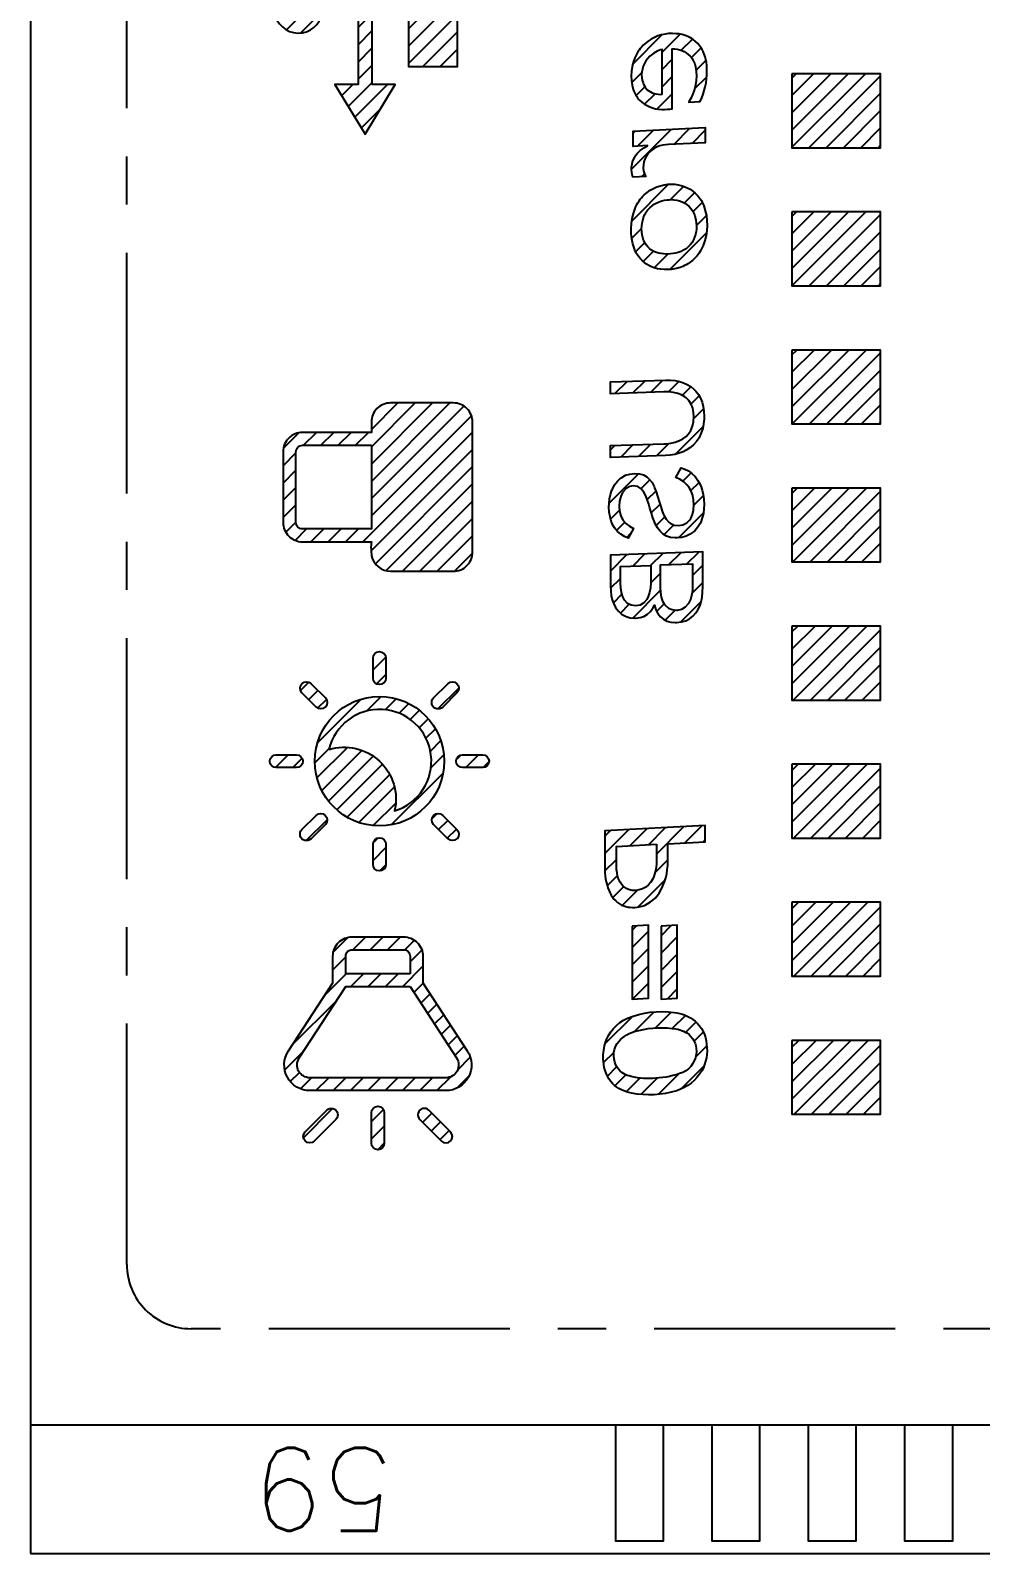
# Model space of a CAD drawing. Header units: millimetres. Extents: x 496 to 1208, y 1378 to 1539.
# Drawn here: x 1090.97 to 1105.76, y 1445.4 to 1469.11 of the extents above; entities that cross this region are included whole.
import ezdxf
from ezdxf.enums import TextEntityAlignment as Align

# ---------------------------------------------------------------- set-up
doc = ezdxf.new("R2010")
doc.units = ezdxf.units.MM
doc.header["$LTSCALE"] = 3
doc.linetypes.add('CENTER', pattern=[2, 1.25, -0.25, 0.25, -0.25])
doc.styles.add('romans', font='romans.shx')
pattern_1 = [(225, (-1337.04233, 2320.39868), (-0.134703842, 0.134703842), [])]

msp = doc.modelspace()

# ---------------------------------------------------------------- hatches: boundary and pattern name
at = {"linetype": 'Continuous'}
h = msp.add_hatch(dxfattribs=at)
h.set_pattern_fill('ANSI31', color=256, scale=0.06, angle=90, style=0)
h.set_pattern_definition(pattern_1)
h.paths.add_polyline_path([(1096.177, 1467.498), (1096.646, 1468.269), (1096.287, 1468.269), (1096.287, 1470.087), (1097.015, 1469.682, -0.272325), (1097.118, 1469.507), (1097.118, 1469.316), (1096.854, 1469.316), (1096.854, 1468.55), (1097.616, 1468.55), (1097.616, 1469.316), (1097.338, 1469.316), (1097.338, 1469.507, 0.272325), (1097.122, 1469.875), (1096.287, 1470.339), (1096.287, 1471.198, 9.273603), (1096.067, 1471.198), (1096.067, 1470.908, -0.113429), (1095.337, 1470.497, 0.332585), (1095.036, 1470.094), (1095.036, 1469.806, 6.674537), (1095.256, 1469.802), (1095.256, 1470.094, -0.332585), (1095.399, 1470.286, 0.090167), (1096.067, 1470.622), (1096.067, 1468.269), (1095.708, 1468.269)])
h = msp.add_hatch(dxfattribs=at)
h.set_pattern_fill('ANSI31', color=256, scale=0.06, angle=90, style=0)
h.set_pattern_definition(pattern_1)
h.paths.add_polyline_path([(1100.449, 1468.024, 0.191311), (1100.794, 1467.883, 0.021205), (1100.959, 1467.889), (1100.959, 1468.823, -0.215698), (1101.236, 1468.713, -0.14717), (1101.322, 1468.545, -0.185887), (1101.216, 1467.999), (1101.215, 1467.997), (1101.392, 1468.006, 0.116734), (1101.497, 1468.478, 0.141152), (1101.417, 1468.825, 0.054146), (1101.355, 1468.906, 0.190156), (1101.017, 1469.061, 0.1788), (1100.582, 1468.946, 0.111349), (1100.405, 1468.748, 0.204153), (1100.352, 1468.191, 0.110308)])
h.paths.add_polyline_path([(1100.484, 1468.371, 0.142462), (1100.567, 1468.188, 0.189451), (1100.8, 1468.117), (1100.8, 1468.815, 0.127162), (1100.608, 1468.709, 0.238557)])
h = msp.add_hatch(dxfattribs=at)
h.set_pattern_fill('ANSI31', color=256, scale=0.06, angle=90, style=0)
h.set_pattern_definition(pattern_1)
h.paths.add_polyline_path([(1102.821, 1468.435), (1102.821, 1467.286), (1104.201, 1467.286), (1104.201, 1468.435)])
h = msp.add_hatch(dxfattribs=at)
h.set_pattern_fill('ANSI31', color=256, scale=0.06, angle=90, style=0)
h.set_pattern_definition(pattern_1)
h.paths.add_polyline_path([(1100.343, 1466.828), (1100.544, 1466.838, -0.297251), (1100.576, 1467.19, -0.223681), (1100.901, 1467.334), (1101.47, 1467.363), (1101.47, 1467.6), (1100.347, 1467.543), (1100.347, 1467.307), (1100.575, 1467.319), (1100.575, 1467.314, 0.152359), (1100.373, 1467.141, 0.206712)])
h = msp.add_hatch(dxfattribs=at)
h.set_pattern_fill('ANSI31', color=256, scale=0.06, angle=90, style=0)
h.set_pattern_definition(pattern_1)
h.paths.add_polyline_path([(1100.378, 1466.339, 0.177351), (1100.368, 1465.71, 0.052298), (1100.411, 1465.623, 0.172676), (1100.674, 1465.416, 0.163019), (1101.097, 1465.428, 0.046949), (1101.199, 1465.478, 0.170037), (1101.439, 1465.766, 0.183238), (1101.449, 1466.381, 0.121666), (1101.316, 1466.579, 0.18819), (1100.948, 1466.719, 0.189326), (1100.521, 1466.552, 0.052468), (1100.441, 1466.459, 0.050384)])
h.paths.add_polyline_path([(1100.882, 1466.474, 0.202257), (1100.58, 1466.319, 0.058216), (1100.528, 1466.24, 0.17598), (1100.5, 1465.888, 0.259492), (1100.711, 1465.655, 0.134847), (1101.007, 1465.644, 0.236332), (1101.29, 1465.85, 0.172382), (1101.316, 1466.205, 0.074778), (1101.278, 1466.298, 0.246733), (1100.984, 1466.476, 0.045115)])
h = msp.add_hatch(dxfattribs=at)
h.set_pattern_fill('ANSI31', color=256, scale=0.06, angle=90, style=0)
h.set_pattern_definition(pattern_1)
h.paths.add_polyline_path([(1102.821, 1466.286), (1102.821, 1465.136), (1104.201, 1465.136), (1104.201, 1466.286)])
h = msp.add_hatch(dxfattribs=at)
h.set_pattern_fill('ANSI31', color=256, scale=0.06, angle=90, style=0)
h.set_pattern_definition(pattern_1)
h.paths.add_polyline_path([(1102.821, 1464.136), (1102.821, 1462.987), (1104.201, 1462.987), (1104.201, 1464.136)])
h = msp.add_hatch(dxfattribs=at)
h.set_pattern_fill('ANSI31', color=256, scale=0.06, angle=90, style=0)
h.set_pattern_definition(pattern_1)
h.paths.add_polyline_path([(1099.997, 1462.648), (1099.997, 1462.465), (1100.852, 1462.495), (1100.927, 1462.501), (1100.998, 1462.512), (1101.065, 1462.53), (1101.127, 1462.553), (1101.172, 1462.576), (1101.234, 1462.615), (1101.287, 1462.661), (1101.334, 1462.713), (1101.375, 1462.772), (1101.381, 1462.785), (1101.41, 1462.847), (1101.432, 1462.913), (1101.446, 1462.985), (1101.453, 1463.06), (1101.454, 1463.104), (1101.45, 1463.184), (1101.44, 1463.257), (1101.422, 1463.325), (1101.396, 1463.388), (1101.365, 1463.445), (1101.325, 1463.496), (1101.293, 1463.528), (1101.245, 1463.568), (1101.192, 1463.601), (1101.134, 1463.628), (1101.07, 1463.648), (1101.003, 1463.662), (1100.93, 1463.669), (1100.852, 1463.669), (1099.997, 1463.639), (1099.997, 1463.456), (1100.825, 1463.486), (1100.906, 1463.485), (1100.979, 1463.476), (1101.045, 1463.461), (1101.104, 1463.438), (1101.155, 1463.408), (1101.172, 1463.394), (1101.217, 1463.349), (1101.252, 1463.294), (1101.277, 1463.231), (1101.29, 1463.16), (1101.293, 1463.099), (1101.288, 1463.02), (1101.272, 1462.949), (1101.245, 1462.886), (1101.209, 1462.83), (1101.172, 1462.792), (1101.124, 1462.756), (1101.068, 1462.726), (1101.005, 1462.704), (1100.934, 1462.688), (1100.856, 1462.678), (1100.825, 1462.677)])
h = msp.add_hatch(dxfattribs=at)
h.set_pattern_fill('ANSI31', color=256, scale=0.06, angle=90, style=0)
h.set_pattern_definition(pattern_1)
h.paths.add_polyline_path([(1096.574, 1463.313, 0.414214), (1096.274, 1463.013), (1096.274, 1462.854), (1095.201, 1462.854, 0.414214), (1094.901, 1462.554), (1094.901, 1461.451, 0.414214), (1095.201, 1461.151), (1096.274, 1461.151, 0.069912), (1096.279, 1460.933, 0.357806), (1096.574, 1460.692), (1097.55, 1460.692, 0.414214), (1097.85, 1460.992), (1097.85, 1463.013, 0.414214), (1097.55, 1463.313)])
h.paths.add_polyline_path([(1095.201, 1462.654, 0.414214), (1095.101, 1462.554), (1095.101, 1461.451, 0.414214), (1095.201, 1461.351), (1096.274, 1461.351), (1096.274, 1462.654)])
h = msp.add_hatch(dxfattribs=at)
h.set_pattern_fill('ANSI31', color=256, scale=0.06, angle=90, style=0)
h.set_pattern_definition(pattern_1)
h.paths.add_polyline_path([(1100.371, 1462.214), (1100.368, 1462.214), (1100.296, 1462.206), (1100.23, 1462.186), (1100.171, 1462.153), (1100.154, 1462.141), (1100.103, 1462.094), (1100.061, 1462.037), (1100.026, 1461.971), (1100.019, 1461.953), (1099.998, 1461.887), (1099.983, 1461.818), (1099.975, 1461.743), (1099.973, 1461.693), (1099.978, 1461.612), (1099.989, 1461.538), (1100.007, 1461.471), (1100.033, 1461.411), (1100.058, 1461.369), (1100.103, 1461.313), (1100.155, 1461.268), (1100.212, 1461.233), (1100.272, 1461.209), (1100.354, 1461.36), (1100.29, 1461.394), (1100.235, 1461.435), (1100.192, 1461.484), (1100.161, 1461.54), (1100.141, 1461.606), (1100.133, 1461.683), (1100.133, 1461.704), (1100.138, 1461.785), (1100.155, 1461.855), (1100.182, 1461.916), (1100.192, 1461.931), (1100.24, 1461.982), (1100.299, 1462.012), (1100.352, 1462.021), (1100.421, 1462.011), (1100.474, 1461.978), (1100.517, 1461.926), (1100.548, 1461.865), (1100.569, 1461.808), (1100.591, 1461.738), (1100.609, 1461.676), (1100.633, 1461.596), (1100.656, 1461.525), (1100.679, 1461.463), (1100.693, 1461.43), (1100.727, 1461.369), (1100.77, 1461.315), (1100.817, 1461.272), (1100.87, 1461.239), (1100.933, 1461.219), (1101.005, 1461.211), (1101.035, 1461.212), (1101.106, 1461.219), (1101.173, 1461.238), (1101.235, 1461.268), (1101.252, 1461.279), (1101.307, 1461.322), (1101.353, 1461.375), (1101.391, 1461.438), (1101.402, 1461.458), (1101.425, 1461.522), (1101.442, 1461.59), (1101.451, 1461.665), (1101.454, 1461.734), (1101.451, 1461.813), (1101.441, 1461.886), (1101.425, 1461.955), (1101.402, 1462.02), (1101.373, 1462.079), (1101.356, 1462.107), (1101.313, 1462.165), (1101.265, 1462.214), (1101.211, 1462.254), (1101.152, 1462.284), (1101.095, 1462.303), (1101.013, 1462.153), (1101.079, 1462.123), (1101.136, 1462.085), (1101.186, 1462.04), (1101.221, 1461.995), (1101.253, 1461.938), (1101.276, 1461.874), (1101.289, 1461.803), (1101.293, 1461.726), (1101.288, 1461.645), (1101.271, 1461.574), (1101.245, 1461.515), (1101.23, 1461.494), (1101.183, 1461.446), (1101.123, 1461.416), (1101.056, 1461.406), (1100.985, 1461.412), (1100.925, 1461.439), (1100.909, 1461.452), (1100.863, 1461.503), (1100.827, 1461.564), (1100.823, 1461.574), (1100.802, 1461.63), (1100.778, 1461.698), (1100.755, 1461.779), (1100.754, 1461.78), (1100.73, 1461.859), (1100.707, 1461.93), (1100.684, 1461.99), (1100.676, 1462.011), (1100.643, 1462.073), (1100.599, 1462.128), (1100.564, 1462.16), (1100.51, 1462.192), (1100.446, 1462.21)])
h = msp.add_hatch(dxfattribs=at)
h.set_pattern_fill('ANSI31', color=256, scale=0.06, angle=90, style=0)
h.set_pattern_definition(pattern_1)
h.paths.add_polyline_path([(1102.821, 1461.987), (1102.821, 1460.838), (1104.201, 1460.838), (1104.201, 1461.987)])
h = msp.add_hatch(dxfattribs=at)
h.set_pattern_fill('ANSI31', color=256, scale=0.06, angle=90, style=0)
h.set_pattern_definition(pattern_1)
h.paths.add_polyline_path([(1100.456, 1459.97), (1100.518, 1459.99), (1100.573, 1460.024), (1100.62, 1460.068), (1100.66, 1460.126), (1100.68, 1460.165), (1100.704, 1460.094), (1100.735, 1460.034), (1100.775, 1459.985), (1100.82, 1459.946), (1100.874, 1459.918), (1100.934, 1459.901), (1101.001, 1459.894), (1101.026, 1459.894), (1101.1, 1459.903), (1101.167, 1459.922), (1101.226, 1459.951), (1101.279, 1459.992), (1101.324, 1460.043), (1101.358, 1460.094), (1101.385, 1460.151), (1101.406, 1460.217), (1101.421, 1460.289), (1101.429, 1460.368), (1101.433, 1460.454), (1101.433, 1460.993), (1099.997, 1460.943), (1099.997, 1460.467), (1100, 1460.389), (1100.009, 1460.316), (1100.025, 1460.248), (1100.044, 1460.194), (1100.077, 1460.128), (1100.119, 1460.071), (1100.167, 1460.026), (1100.18, 1460.018), (1100.238, 1459.986), (1100.302, 1459.967), (1100.373, 1459.961), (1100.385, 1459.961)])
h.paths.add_polyline_path([(1100.152, 1460.765), (1100.152, 1460.504), (1100.155, 1460.435), (1100.166, 1460.36), (1100.187, 1460.296), (1100.215, 1460.243), (1100.262, 1460.192), (1100.318, 1460.162), (1100.385, 1460.154), (1100.388, 1460.154), (1100.456, 1460.167), (1100.513, 1460.201), (1100.56, 1460.253), (1100.584, 1460.299), (1100.606, 1460.363), (1100.619, 1460.436), (1100.623, 1460.52), (1100.623, 1460.781)])
h.paths.add_polyline_path([(1100.957, 1460.095), (1101.026, 1460.088), (1101.042, 1460.089), (1101.109, 1460.104), (1101.166, 1460.138), (1101.213, 1460.189), (1101.219, 1460.199), (1101.245, 1460.253), (1101.265, 1460.319), (1101.276, 1460.395), (1101.28, 1460.482), (1101.28, 1460.805), (1100.768, 1460.786), (1100.768, 1460.444), (1100.774, 1460.36), (1100.786, 1460.288), (1100.807, 1460.227), (1100.837, 1460.176), (1100.848, 1460.163), (1100.897, 1460.119)])
h = msp.add_hatch(dxfattribs=at)
h.set_pattern_fill('ANSI31', color=256, scale=0.06, angle=90, style=0)
h.set_pattern_definition(pattern_1)
h.paths.add_polyline_path([(1102.821, 1459.838), (1102.821, 1458.688), (1104.201, 1458.688), (1104.201, 1459.838)])
h = msp.add_hatch(dxfattribs=at)
h.set_pattern_fill('ANSI31', color=256, scale=0.06, angle=90, style=0)
h.set_pattern_definition(pattern_1)
h.paths.add_polyline_path([(1096.501, 1459.342, 1), (1096.301, 1459.342), (1096.301, 1459.027, 1), (1096.501, 1459.027)])
h = msp.add_hatch(dxfattribs=at)
h.set_pattern_fill('ANSI31', color=256, scale=0.06, angle=90, style=0)
h.set_pattern_definition(pattern_1)
h.paths.add_polyline_path([(1095.335, 1458.942, 1), (1095.194, 1458.801), (1095.416, 1458.578, 1), (1095.558, 1458.72)])
h = msp.add_hatch(dxfattribs=at)
h.set_pattern_fill('ANSI31', color=256, scale=0.06, angle=90, style=0)
h.set_pattern_definition(pattern_1)
h.paths.add_polyline_path([(1097.607, 1458.801, 1), (1097.466, 1458.942), (1097.244, 1458.72, 1), (1097.385, 1458.578)])
h = msp.add_hatch(dxfattribs=at)
h.set_pattern_fill('ANSI31', color=256, scale=0.06, angle=90, style=0)
h.set_pattern_definition(pattern_1)
h.paths.add_polyline_path([(1095.394, 1457.735, 1), (1097.408, 1457.735, 1)])
h.paths.add_polyline_path([(1095.615, 1457.918, -0.57735), (1096.636, 1456.963, 1.732051)])
h = msp.add_hatch(dxfattribs=at)
h.set_pattern_fill('ANSI31', color=256, scale=0.06, angle=90, style=0)
h.set_pattern_definition(pattern_1)
h.paths.add_polyline_path([(1094.794, 1457.835, 1), (1094.794, 1457.635), (1095.108, 1457.635, 1), (1095.108, 1457.835)])
h = msp.add_hatch(dxfattribs=at)
h.set_pattern_fill('ANSI31', color=256, scale=0.06, angle=90, style=0)
h.set_pattern_definition(pattern_1)
h.paths.add_polyline_path([(1098.007, 1457.635, 1), (1098.007, 1457.835), (1097.693, 1457.835, 1), (1097.693, 1457.635)])
h = msp.add_hatch(dxfattribs=at)
h.set_pattern_fill('ANSI31', color=256, scale=0.06, angle=90, style=0)
h.set_pattern_definition(pattern_1)
h.paths.add_polyline_path([(1102.821, 1457.688), (1102.821, 1456.539), (1104.201, 1456.539), (1104.201, 1457.688)])
h = msp.add_hatch(dxfattribs=at)
h.set_pattern_fill('ANSI31', color=256, scale=0.06, angle=90, style=0)
h.set_pattern_definition(pattern_1)
h.paths.add_polyline_path([(1095.194, 1456.67, 1), (1095.335, 1456.528), (1095.558, 1456.751, 1), (1095.416, 1456.892)])
h = msp.add_hatch(dxfattribs=at)
h.set_pattern_fill('ANSI31', color=256, scale=0.06, angle=90, style=0)
h.set_pattern_definition(pattern_1)
h.paths.add_polyline_path([(1097.466, 1456.528, 1), (1097.607, 1456.67), (1097.385, 1456.892, 1), (1097.244, 1456.751)])
h = msp.add_hatch(dxfattribs=at)
h.set_pattern_fill('ANSI31', color=256, scale=0.06, angle=90, style=0)
h.set_pattern_definition(pattern_1)
h.paths.add_polyline_path([(1096.301, 1456.128, 1), (1096.501, 1456.128), (1096.501, 1456.443, 1), (1096.301, 1456.443)])
h = msp.add_hatch(dxfattribs=at)
h.set_pattern_fill('ANSI31', color=256, scale=0.06, angle=90, style=0)
h.set_pattern_definition(pattern_1)
h.paths.add_polyline_path([(1100.445, 1455.466, 0.193135), (1100.753, 1455.681, 0.142615), (1100.888, 1456.18), (1100.888, 1456.451), (1101.47, 1456.482), (1101.47, 1456.733), (1099.91, 1456.652), (1099.91, 1456.098, 0.113564), (1099.975, 1455.717, 0.195848), (1100.17, 1455.496, 0.147194)])
h.paths.add_polyline_path([(1100.088, 1456.41), (1100.088, 1456.153, 0.056408), (1100.108, 1455.95, 0.236907), (1100.275, 1455.737, 0.376014), (1100.654, 1455.904, 0.12525), (1100.71, 1456.21), (1100.71, 1456.442)])
h = msp.add_hatch(dxfattribs=at)
h.set_pattern_fill('ANSI31', color=256, scale=0.06, angle=90, style=0)
h.set_pattern_definition(pattern_1)
h.paths.add_polyline_path([(1102.821, 1455.539), (1102.821, 1454.389), (1104.201, 1454.389), (1104.201, 1455.539)])
h = msp.add_hatch(dxfattribs=at)
h.set_pattern_fill('ANSI31', color=256, scale=0.06, angle=90, style=0)
h.set_pattern_definition(pattern_1)
h.paths.add_polyline_path([(1100.334, 1455.168), (1100.334, 1454.032), (1100.586, 1454.046), (1100.586, 1455.182)])
h = msp.add_hatch(dxfattribs=at)
h.set_pattern_fill('ANSI31', color=256, scale=0.06, angle=90, style=0)
h.set_pattern_definition(pattern_1)
h.paths.add_polyline_path([(1100.785, 1455.168), (1100.785, 1454.032), (1101.036, 1454.046), (1101.036, 1455.182)])
h = msp.add_hatch(dxfattribs=at)
h.set_pattern_fill('ANSI31', color=256, scale=0.06, angle=90, style=0)
h.set_pattern_definition(pattern_1)
h.paths.add_polyline_path([(1097.076, 1454.701, 0.414214), (1096.776, 1455.001), (1095.976, 1455.001, 0.414214), (1095.676, 1454.701), (1095.676, 1454.287), (1094.983, 1453.225, 0.595486), (1095.318, 1452.607), (1097.433, 1452.607, 0.595486), (1097.768, 1453.225), (1097.076, 1454.287)])
h.paths.add_polyline_path([(1095.876, 1454.228), (1095.151, 1453.116, 0.595486), (1095.318, 1452.807), (1097.433, 1452.807, 0.595486), (1097.6, 1453.116), (1096.876, 1454.228)])
h.paths.add_polyline_path([(1096.876, 1454.701, 0.414214), (1096.776, 1454.801), (1095.976, 1454.801, 0.414214), (1095.876, 1454.701), (1095.876, 1454.428), (1096.876, 1454.428)])
h = msp.add_hatch(dxfattribs=at)
h.set_pattern_fill('ANSI31', color=256, scale=0.06, angle=90, style=0)
h.set_pattern_definition(pattern_1)
h.paths.add_polyline_path([(1099.886, 1453.06, 0.166069), (1100.028, 1452.717, 0.152843), (1100.326, 1452.569, 0.12782), (1101.027, 1452.606, 0.178559), (1101.418, 1452.915, 0.157653), (1101.493, 1453.331, 0.194468), (1101.314, 1453.689, 0.145459), (1100.985, 1453.824, 0.131838), (1100.26, 1453.734, 0.21712), (1099.912, 1453.341, 0.08595)])
h.paths.add_polyline_path([(1100.103, 1452.961, 0.191119), (1100.32, 1452.828, 0.085618), (1100.702, 1452.8, 0.081335), (1101.122, 1452.891, 0.287865), (1101.333, 1453.221, 0.260516), (1101.185, 1453.505, 0.116699), (1100.954, 1453.576, 0.101978), (1100.366, 1453.526, 0.159186), (1100.099, 1453.341, 0.280054)])
h = msp.add_hatch(dxfattribs=at)
h.set_pattern_fill('ANSI31', color=256, scale=0.06, angle=90, style=0)
h.set_pattern_definition(pattern_1)
h.paths.add_polyline_path([(1102.821, 1453.389), (1102.821, 1452.24), (1104.201, 1452.24), (1104.201, 1453.389)])
h = msp.add_hatch(dxfattribs=at)
h.set_pattern_fill('ANSI31', color=256, scale=0.06, angle=90, style=0)
h.set_pattern_definition(pattern_1)
h.paths.add_polyline_path([(1095.244, 1451.965, 1), (1095.385, 1451.823), (1095.722, 1452.16, 1), (1095.58, 1452.301)])
h = msp.add_hatch(dxfattribs=at)
h.set_pattern_fill('ANSI31', color=256, scale=0.06, angle=90, style=0)
h.set_pattern_definition(pattern_1)
h.paths.add_polyline_path([(1096.276, 1451.788, 1), (1096.476, 1451.788), (1096.476, 1452.264, 1), (1096.276, 1452.264)])
h = msp.add_hatch(dxfattribs=at)
h.set_pattern_fill('ANSI31', color=256, scale=0.06, angle=90, style=0)
h.set_pattern_definition(pattern_1)
h.paths.add_polyline_path([(1097.171, 1452.301, 1), (1097.029, 1452.16), (1097.366, 1451.823, 1), (1097.507, 1451.965)])

# ---------------------------------------------------------------- linework, layer by layer
msp.add_lwpolyline([(1090.968, 1445.401), (1154.928, 1445.401), (1154.928, 1498.121), (1090.968, 1498.121)], close=True)
at = {"linetype": 'CENTER'}
msp.add_lwpolyline([(1092.468, 1449.901), (1092.468, 1493.621, -0.414214), (1093.468, 1494.621), (1152.428, 1494.621, -0.414214), (1153.428, 1493.621), (1153.428, 1449.901, -0.414214), (1152.428, 1448.901), (1093.468, 1448.901, -0.414214)], format="xyb", close=True, dxfattribs=at)
at = {"linetype": 'Continuous'}
for points in [[(1096.067, 1470.622), (1096.067, 1468.269), (1095.708, 1468.269), (1096.177, 1467.498), (1096.646, 1468.269), (1096.287, 1468.269), (1096.287, 1470.087)], [(1096.854, 1469.316), (1096.854, 1468.55), (1097.616, 1468.55), (1097.616, 1469.316)]]:
    msp.add_lwpolyline(points, dxfattribs=at)
msp.add_lwpolyline([(1095.036, 1469.806, 6.674537), (1095.256, 1469.802)], format="xyb", dxfattribs=at)
for points in [[(1100.449, 1468.024, 0.191311), (1100.794, 1467.883, 0.021205), (1100.959, 1467.889), (1100.959, 1468.823, -0.215698), (1101.236, 1468.713, -0.14717), (1101.322, 1468.545, -0.185887), (1101.216, 1467.999), (1101.215, 1467.997), (1101.392, 1468.006, 0.116734), (1101.497, 1468.478, 0.141152), (1101.417, 1468.825, 0.054146), (1101.355, 1468.906, 0.190156), (1101.017, 1469.061, 0.1788), (1100.582, 1468.946, 0.111349), (1100.405, 1468.748, 0.204153), (1100.352, 1468.191, 0.110308)], [(1100.484, 1468.371, 0.142462), (1100.567, 1468.188, 0.189451), (1100.8, 1468.117), (1100.8, 1468.815, 0.127162), (1100.608, 1468.709, 0.238557)], [(1100.373, 1467.141, -0.152359), (1100.575, 1467.314), (1100.575, 1467.319), (1100.347, 1467.307), (1100.347, 1467.543), (1101.47, 1467.6), (1101.47, 1467.363), (1100.901, 1467.334, 0.223681), (1100.576, 1467.19, 0.297251), (1100.544, 1466.838), (1100.343, 1466.828, -0.206712)], [(1100.441, 1466.459, -0.052468), (1100.521, 1466.552, -0.189326), (1100.948, 1466.719, -0.18819), (1101.316, 1466.579, -0.121666), (1101.449, 1466.381, -0.183238), (1101.439, 1465.766, -0.170037), (1101.199, 1465.478, -0.046949), (1101.097, 1465.428, -0.163019), (1100.674, 1465.416, -0.172676), (1100.411, 1465.623, -0.052298), (1100.368, 1465.71, -0.177351), (1100.378, 1466.339, -0.050384)], [(1100.984, 1466.476, -0.246733), (1101.278, 1466.298, -0.074778), (1101.316, 1466.205, -0.172382), (1101.29, 1465.85, -0.236332), (1101.007, 1465.644, -0.134847), (1100.711, 1465.655, -0.259492), (1100.5, 1465.888, -0.17598), (1100.528, 1466.24, -0.058216), (1100.58, 1466.319, -0.202257), (1100.882, 1466.474, -0.045115)], [(1096.574, 1463.313, 0.414214), (1096.274, 1463.013), (1096.274, 1462.854), (1095.201, 1462.854, 0.414214), (1094.901, 1462.554), (1094.901, 1461.451, 0.414214), (1095.201, 1461.151), (1096.274, 1461.151, 0.069912), (1096.279, 1460.933, 0.357806), (1096.574, 1460.692), (1097.55, 1460.692, 0.414214), (1097.85, 1460.992), (1097.85, 1463.013, 0.414214), (1097.55, 1463.313)], [(1096.274, 1462.654), (1096.274, 1461.351), (1095.201, 1461.351, -0.414214), (1095.101, 1461.451), (1095.101, 1462.554, -0.414214), (1095.201, 1462.654)], [(1096.501, 1459.027, -1), (1096.301, 1459.027), (1096.301, 1459.342, -1), (1096.501, 1459.342)], [(1095.558, 1458.72, -1), (1095.416, 1458.578), (1095.194, 1458.801, -1), (1095.335, 1458.942)], [(1097.385, 1458.578, -1), (1097.244, 1458.72), (1097.466, 1458.942, -1), (1097.607, 1458.801)], [(1095.615, 1457.918, -0.57735), (1096.636, 1456.963, 1.732051)], [(1095.108, 1457.835, -1), (1095.108, 1457.635), (1094.794, 1457.635, -1), (1094.794, 1457.835)], [(1097.693, 1457.635, -1), (1097.693, 1457.835), (1098.007, 1457.835, -1), (1098.007, 1457.635)], [(1095.416, 1456.892, -1), (1095.558, 1456.751), (1095.335, 1456.528, -1), (1095.194, 1456.67)], [(1097.244, 1456.751, -1), (1097.385, 1456.892), (1097.607, 1456.67, -1), (1097.466, 1456.528)], [(1096.301, 1456.443, -1), (1096.501, 1456.443), (1096.501, 1456.128, -1), (1096.301, 1456.128)], [(1100.445, 1455.466, 0.193135), (1100.753, 1455.681, 0.142615), (1100.888, 1456.18), (1100.888, 1456.451), (1101.47, 1456.482), (1101.47, 1456.733), (1099.91, 1456.652), (1099.91, 1456.098, 0.113564), (1099.975, 1455.717, 0.195848), (1100.17, 1455.496, 0.147194)], [(1100.71, 1456.442), (1100.71, 1456.21, -0.12525), (1100.654, 1455.904, -0.376014), (1100.275, 1455.737, -0.236907), (1100.108, 1455.95, -0.056408), (1100.088, 1456.153), (1100.088, 1456.41)], [(1097.076, 1454.287), (1097.768, 1453.225, -0.595486), (1097.433, 1452.607), (1095.318, 1452.607, -0.595486), (1094.983, 1453.225), (1095.676, 1454.287), (1095.676, 1454.701, -0.414214), (1095.976, 1455.001), (1096.776, 1455.001, -0.414214), (1097.076, 1454.701)], [(1096.876, 1454.428), (1095.876, 1454.428), (1095.876, 1454.701, -0.414214), (1095.976, 1454.801), (1096.776, 1454.801, -0.414214), (1096.876, 1454.701)], [(1096.876, 1454.228), (1097.6, 1453.116, -0.595486), (1097.433, 1452.807), (1095.318, 1452.807, -0.595486), (1095.151, 1453.116), (1095.876, 1454.228)], [(1099.912, 1453.341, -0.21712), (1100.26, 1453.734, -0.131838), (1100.985, 1453.824, -0.145459), (1101.314, 1453.689, -0.194468), (1101.493, 1453.331, -0.157653), (1101.418, 1452.915, -0.178559), (1101.027, 1452.606, -0.12782), (1100.326, 1452.569, -0.152843), (1100.028, 1452.717, -0.166069), (1099.886, 1453.06, -0.08595)], [(1100.099, 1453.341, -0.159186), (1100.366, 1453.526, -0.101978), (1100.954, 1453.576, -0.116699), (1101.185, 1453.505, -0.260516), (1101.333, 1453.221, -0.287865), (1101.122, 1452.891, -0.081335), (1100.702, 1452.8, -0.085618), (1100.32, 1452.828, -0.191119), (1100.103, 1452.961, -0.280054)], [(1095.58, 1452.301, -1), (1095.722, 1452.16), (1095.385, 1451.823, -1), (1095.244, 1451.965)], [(1096.276, 1452.264, -1), (1096.476, 1452.264), (1096.476, 1451.788, -1), (1096.276, 1451.788)], [(1097.171, 1452.301, 1), (1097.029, 1452.16), (1097.366, 1451.823, 1), (1097.507, 1451.965)]]:
    msp.add_lwpolyline(points, format="xyb", close=True, dxfattribs=at)
for points in [[(1102.821, 1468.435), (1102.821, 1467.286), (1104.201, 1467.286), (1104.201, 1468.435)], [(1102.821, 1466.286), (1102.821, 1465.136), (1104.201, 1465.136), (1104.201, 1466.286)], [(1102.821, 1464.136), (1102.821, 1462.987), (1104.201, 1462.987), (1104.201, 1464.136)], [(1100.825, 1462.677), (1100.856, 1462.678), (1100.934, 1462.688), (1101.005, 1462.704), (1101.068, 1462.726), (1101.124, 1462.756), (1101.172, 1462.792), (1101.209, 1462.83), (1101.245, 1462.886), (1101.272, 1462.949), (1101.288, 1463.02), (1101.293, 1463.099), (1101.29, 1463.16), (1101.277, 1463.231), (1101.252, 1463.294), (1101.217, 1463.349), (1101.172, 1463.394), (1101.155, 1463.408), (1101.104, 1463.438), (1101.045, 1463.461), (1100.979, 1463.476), (1100.906, 1463.485), (1100.825, 1463.486), (1099.997, 1463.456), (1099.997, 1463.639), (1100.852, 1463.669), (1100.93, 1463.669), (1101.003, 1463.662), (1101.07, 1463.648), (1101.134, 1463.628), (1101.192, 1463.601), (1101.245, 1463.568), (1101.293, 1463.528), (1101.325, 1463.496), (1101.365, 1463.445), (1101.396, 1463.388), (1101.422, 1463.325), (1101.44, 1463.257), (1101.45, 1463.184), (1101.454, 1463.104), (1101.453, 1463.06), (1101.446, 1462.985), (1101.432, 1462.913), (1101.41, 1462.847), (1101.381, 1462.785), (1101.375, 1462.772), (1101.334, 1462.713), (1101.287, 1462.661), (1101.234, 1462.615), (1101.172, 1462.576), (1101.127, 1462.553), (1101.065, 1462.53), (1100.998, 1462.512), (1100.927, 1462.501), (1100.852, 1462.495), (1099.997, 1462.465), (1099.997, 1462.648)], [(1100.446, 1462.21), (1100.51, 1462.192), (1100.564, 1462.16), (1100.599, 1462.128), (1100.643, 1462.073), (1100.676, 1462.011), (1100.684, 1461.99), (1100.707, 1461.93), (1100.73, 1461.859), (1100.754, 1461.78), (1100.755, 1461.779), (1100.778, 1461.698), (1100.802, 1461.63), (1100.823, 1461.574), (1100.827, 1461.564), (1100.863, 1461.503), (1100.909, 1461.452), (1100.925, 1461.439), (1100.985, 1461.412), (1101.056, 1461.406), (1101.123, 1461.416), (1101.183, 1461.446), (1101.23, 1461.494), (1101.245, 1461.515), (1101.271, 1461.574), (1101.288, 1461.645), (1101.293, 1461.726), (1101.289, 1461.803), (1101.276, 1461.874), (1101.253, 1461.938), (1101.221, 1461.995), (1101.186, 1462.04), (1101.136, 1462.085), (1101.079, 1462.123), (1101.013, 1462.153), (1101.095, 1462.303), (1101.152, 1462.284), (1101.211, 1462.254), (1101.265, 1462.214), (1101.313, 1462.165), (1101.356, 1462.107), (1101.373, 1462.079), (1101.402, 1462.02), (1101.425, 1461.955), (1101.441, 1461.886), (1101.451, 1461.813), (1101.454, 1461.734), (1101.451, 1461.665), (1101.442, 1461.59), (1101.425, 1461.522), (1101.402, 1461.458), (1101.391, 1461.438), (1101.353, 1461.375), (1101.307, 1461.322), (1101.252, 1461.279), (1101.235, 1461.268), (1101.173, 1461.238), (1101.106, 1461.219), (1101.035, 1461.212), (1101.005, 1461.211), (1100.933, 1461.219), (1100.87, 1461.239), (1100.817, 1461.272), (1100.77, 1461.315), (1100.727, 1461.369), (1100.693, 1461.43), (1100.679, 1461.463), (1100.656, 1461.525), (1100.633, 1461.596), (1100.609, 1461.676), (1100.591, 1461.738), (1100.569, 1461.808), (1100.548, 1461.865), (1100.517, 1461.926), (1100.474, 1461.978), (1100.421, 1462.011), (1100.352, 1462.021), (1100.299, 1462.012), (1100.24, 1461.982), (1100.192, 1461.931), (1100.182, 1461.916), (1100.155, 1461.855), (1100.138, 1461.785), (1100.133, 1461.704), (1100.133, 1461.683), (1100.141, 1461.606), (1100.161, 1461.54), (1100.192, 1461.484), (1100.235, 1461.435), (1100.29, 1461.394), (1100.354, 1461.36), (1100.272, 1461.209), (1100.212, 1461.233), (1100.155, 1461.268), (1100.103, 1461.313), (1100.058, 1461.369), (1100.033, 1461.411), (1100.007, 1461.471), (1099.989, 1461.538), (1099.978, 1461.612), (1099.973, 1461.693), (1099.975, 1461.743), (1099.983, 1461.818), (1099.998, 1461.887), (1100.019, 1461.953), (1100.026, 1461.971), (1100.061, 1462.037), (1100.103, 1462.094), (1100.154, 1462.141), (1100.171, 1462.153), (1100.23, 1462.186), (1100.296, 1462.206), (1100.368, 1462.214), (1100.371, 1462.214)], [(1102.821, 1461.987), (1102.821, 1460.838), (1104.201, 1460.838), (1104.201, 1461.987)], [(1100.456, 1459.97), (1100.518, 1459.99), (1100.573, 1460.024), (1100.62, 1460.068), (1100.66, 1460.126), (1100.68, 1460.165), (1100.704, 1460.094), (1100.735, 1460.034), (1100.775, 1459.985), (1100.82, 1459.946), (1100.874, 1459.918), (1100.934, 1459.901), (1101.001, 1459.894), (1101.026, 1459.894), (1101.1, 1459.903), (1101.167, 1459.922), (1101.226, 1459.951), (1101.279, 1459.992), (1101.324, 1460.043), (1101.358, 1460.094), (1101.385, 1460.151), (1101.406, 1460.217), (1101.421, 1460.289), (1101.429, 1460.368), (1101.433, 1460.454), (1101.433, 1460.993), (1099.997, 1460.943), (1099.997, 1460.467), (1100, 1460.389), (1100.009, 1460.316), (1100.025, 1460.248), (1100.044, 1460.194), (1100.077, 1460.128), (1100.119, 1460.071), (1100.167, 1460.026), (1100.18, 1460.018), (1100.238, 1459.986), (1100.302, 1459.967), (1100.373, 1459.961), (1100.385, 1459.961)], [(1100.957, 1460.095), (1101.026, 1460.088), (1101.042, 1460.089), (1101.109, 1460.104), (1101.166, 1460.138), (1101.213, 1460.189), (1101.219, 1460.199), (1101.245, 1460.253), (1101.265, 1460.319), (1101.276, 1460.395), (1101.28, 1460.482), (1101.28, 1460.805), (1100.768, 1460.786), (1100.768, 1460.444), (1100.774, 1460.36), (1100.786, 1460.288), (1100.807, 1460.227), (1100.837, 1460.176), (1100.848, 1460.163), (1100.897, 1460.119)], [(1100.623, 1460.781), (1100.623, 1460.52), (1100.619, 1460.436), (1100.606, 1460.363), (1100.584, 1460.299), (1100.56, 1460.253), (1100.513, 1460.201), (1100.456, 1460.167), (1100.388, 1460.154), (1100.385, 1460.154), (1100.318, 1460.162), (1100.262, 1460.192), (1100.215, 1460.243), (1100.187, 1460.296), (1100.166, 1460.36), (1100.155, 1460.435), (1100.152, 1460.504), (1100.152, 1460.765)], [(1102.821, 1459.838), (1102.821, 1458.688), (1104.201, 1458.688), (1104.201, 1459.838)], [(1102.821, 1457.688), (1102.821, 1456.539), (1104.201, 1456.539), (1104.201, 1457.688)], [(1102.821, 1455.539), (1102.821, 1454.389), (1104.201, 1454.389), (1104.201, 1455.539)], [(1100.334, 1455.168), (1100.334, 1454.032), (1100.586, 1454.046), (1100.586, 1455.182)], [(1100.785, 1455.168), (1100.785, 1454.032), (1101.036, 1454.046), (1101.036, 1455.182)], [(1102.821, 1453.389), (1102.821, 1452.24), (1104.201, 1452.24), (1104.201, 1453.389)]]:
    msp.add_lwpolyline(points, close=True, dxfattribs=at)
for points in [[(1154.928, 1447.401), (1090.968, 1447.401)], [(1100.073, 1447.401), (1100.073, 1445.601), (1100.823, 1445.601), (1100.823, 1447.401)], [(1101.573, 1447.401), (1101.573, 1445.601), (1102.323, 1445.601), (1102.323, 1447.401)], [(1103.073, 1447.401), (1103.073, 1445.601), (1103.823, 1445.601), (1103.823, 1447.401)], [(1104.573, 1447.401), (1104.573, 1445.601), (1105.323, 1445.601), (1105.323, 1447.401)]]:
    msp.add_lwpolyline(points)
msp.add_circle((1096.401, 1457.735), 1.007, dxfattribs=at)

# ---------------------------------------------------------------- texts
at = {"style": 'romans'}
msp.add_text('59', height=1.29, rotation=180, dxfattribs=at).set_placement((1095.521, 1446.401), align=Align.MIDDLE)

doc.saveas('drawing.dxf')
